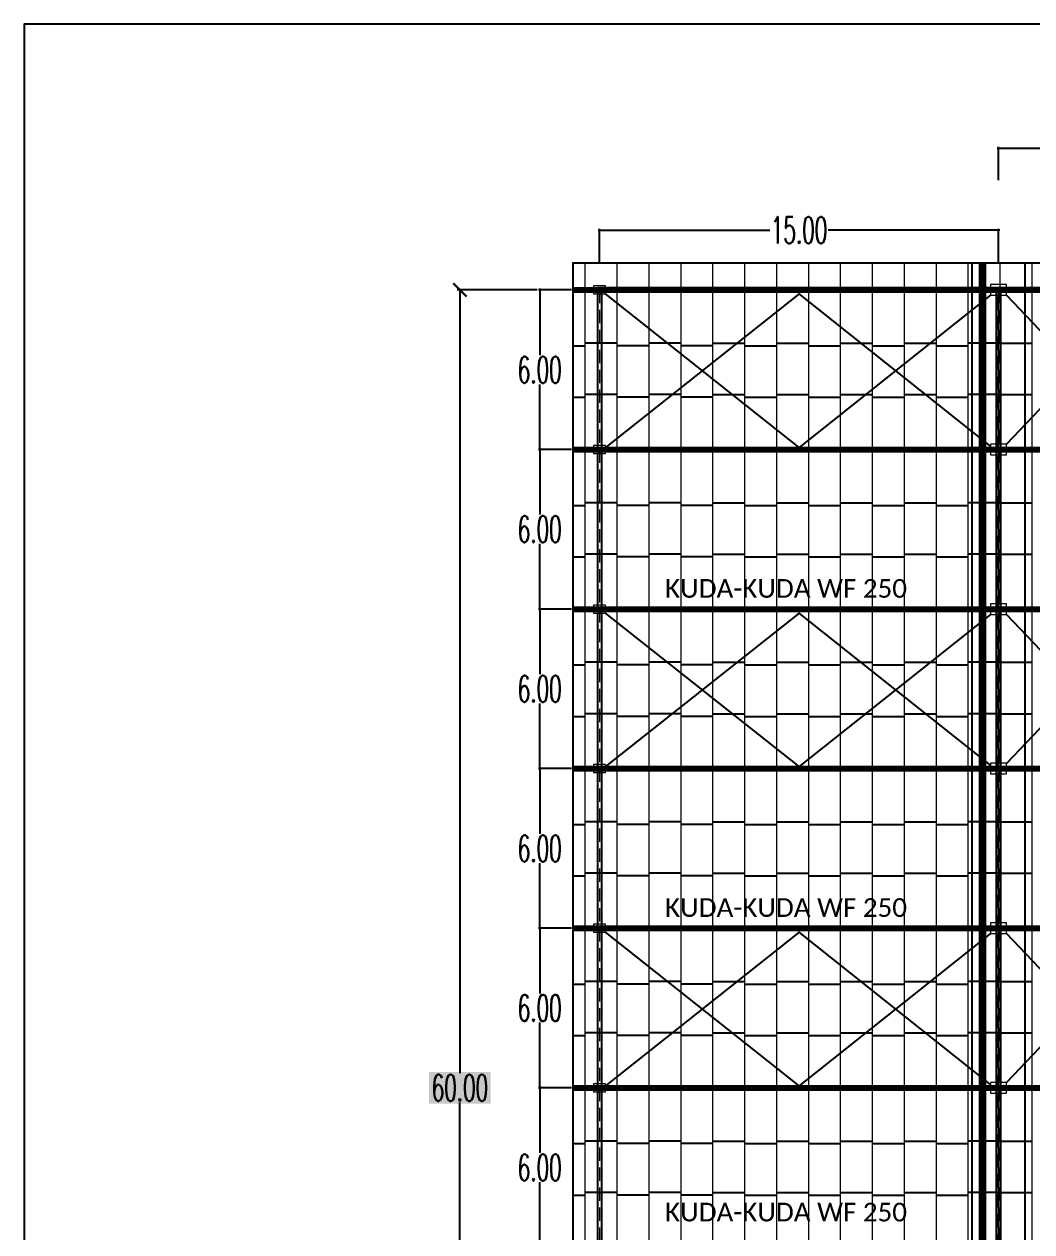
# Model space of a CAD drawing. Header units: millimetres. Extents: x 2491 to 3310, y 1470 to 1581.
# Drawn here: x 3083.57 to 3121.45, y 1535.32 to 1580.73 of the extents above; entities that cross this region are included whole.
import ezdxf

# ---------------------------------------------------------------- set-up
doc = ezdxf.new("R2010")
doc.units = ezdxf.units.MM
doc.linetypes.add('HIDDEN', pattern=[0.375, 0.25, -0.125])
for name, color, linetype in [('Atap', 3, 'Continuous'), ('GR', 7, 'Continuous'), ('KOP TEKS', 1, 'Continuous')]:
    doc.layers.add(name, color=color, linetype=linetype)
for name, color, linetype, lineweight in [('GRS-TIPIS', 253, 'Continuous', 9), ('HAT', 8, 'Continuous', 9), ('Pondasi', 6, 'Continuous', 9)]:
    doc.layers.add(name, color=color, linetype=linetype, lineweight=lineweight)
doc.styles.add('-DIM2', font='simplex.shx', dxfattribs={"width": 0.55})
doc.styles.get("Standard").update_dxf_attribs({"font": 'arial.ttf'})
doc.dimstyles.new('DENAH KANTOR', dxfattribs={"dimtxt": 1, "dimasz": 0.05, "dimexe": 0.05, "dimexo": 0.05, "dimgap": 0.05, "dimtad": 0, "dimtih": 1, "dimtoh": 1, "dimzin": 0, "dimdsep": 46, "dimtxsty": '-DIM2', "dimblk": 'ARCHTICK', "dimcen": 0.3, "dimdle": 0.05, "dimclrd": 1, "dimclre": 1, "dimclrt": 7, "dimadec": 0, "dimazin": 0, "dimtfac": 1, "dimtix": 1, "dimtofl": 0, "dimtmove": 0, "dimatfit": 3, "dimldrblk": 'ARCHTICK', "dimfxl": 1, "dimtolj": 1, "dimtzin": 0, "dimarcsym": 0})
doc.dimstyles.new('DIMENSI WARNA 2.1', dxfattribs={"dimtxt": 1, "dimasz": 0.5, "dimexe": 0.1, "dimexo": 0.1, "dimgap": 0.05, "dimtad": 0, "dimtih": 1, "dimtoh": 1, "dimrnd": 0.0025, "dimzin": 0, "dimdsep": 46, "dimtxsty": '-DIM2', "dimblk": 'ARCHTICK', "dimcen": 0.1, "dimclrd": 1, "dimclre": 1, "dimclrt": 256, "dimadec": 0, "dimazin": 0, "dimtfac": 1, "dimtofl": 0, "dimtmove": 0, "dimatfit": 3, "dimldrblk": 'ARCHTICK', "dimfxl": 0.18, "dimtfill": 2, "dimtfillclr": 256, "dimtolj": 1, "dimtzin": 0, "dimarcsym": 0})

# ---------------------------------------------------------------- blocks, each defined once
blk = doc.blocks.new('_ArchTick')
at = {"color": 0, "linetype": 'ByBlock', "const_width": 0.15}
blk.add_lwpolyline([(-0.5, -0.5), (0.5, 0.5)], dxfattribs=at)
blk = doc.blocks.new('*D211')
at = {"layer": 'Defpoints', "color": 0, "transparency": 16777216}
for p in [(3099.952, 1570.733), (3102.952, 1570.733), (3102.952, 1510.733)]:
    blk.add_point(p, dxfattribs=at)
at = {"layer": 'GR', "color": 1, "lineweight": -2, "transparency": 16777216}
for p, q in [((3102.852, 1570.733), (3099.852, 1570.733)), ((3099.952, 1570.733), (3099.952, 1541.283)), ((3099.952, 1510.733), (3099.952, 1540.183)), ((3102.852, 1510.733), (3099.852, 1510.733))]:
    blk.add_line(p, q, dxfattribs=at)
at = {"layer": 'GR', "color": 1, "lineweight": -2, "transparency": 16777216, "xscale": 0.5, "yscale": 0.5, "zscale": 0.5}
for p, rotation in [((3099.952, 1570.733), 90), ((3099.952, 1510.733), 270)]:
    blk.add_blockref('_ArchTick', p, dxfattribs=dict(at, rotation=rotation))
at = {"layer": 'GR', "color": 240, "transparency": 16777216, "insert": (3099.952, 1540.733), "char_height": 1, "attachment_point": 5, "style": '-DIM2', "bg_fill": 1, "box_fill_scale": 1.1, "bg_fill_color": 256, "bg_fill_true_color": 16180224, "bg_fill_transparency": 0}
blk.add_mtext('\\A1;60.00', dxfattribs=at)
blk = doc.blocks.new('WF300')
at = {"layer": 'Pondasi'}
for p, q in [((4219.408, -132.102), (4219.418, -132.102)), ((4219.418, -131.977), (4219.418, -132.102)), ((4219.418, -132.034), (4219.698, -132.034)), ((4219.418, -132.044), (4219.698, -132.044)), ((4219.558, -132.044), (4219.558, -132.034)), ((4219.698, -132.102), (4219.698, -131.977)), ((4219.698, -132.102), (4219.708, -132.102))]:
    blk.add_line(p, q, dxfattribs=at)
blk.add_lwpolyline([(4219.783, -132.189), (4219.783, -131.889), (4219.333, -131.889), (4219.333, -132.189)], close=True, dxfattribs=at)
for points in [[(4219.418, -131.977), (4219.408, -131.977), (4219.408, -132.102)], [(4219.708, -132.102), (4219.708, -131.977), (4219.698, -131.977)]]:
    blk.add_lwpolyline(points, dxfattribs=at)
blk = doc.blocks.new('*D212')
at = {"layer": 'Defpoints', "color": 0, "linetype": 'Continuous', "transparency": 16777216}
for p in [(3104.202, 1570.733), (3102.952, 1564.733), (3104.202, 1564.733)]:
    blk.add_point(p, dxfattribs=at)
at = {"layer": 'GR', "color": 1, "linetype": 'Continuous', "lineweight": -2, "transparency": 16777216}
for p, q in [((3104.152, 1570.733), (3102.902, 1570.733)), ((3102.952, 1570.783), (3102.952, 1568.283)), ((3102.952, 1564.683), (3102.952, 1567.183)), ((3104.152, 1564.733), (3102.902, 1564.733))]:
    blk.add_line(p, q, dxfattribs=at)
at = {"layer": 'GR', "color": 1, "linetype": 'Continuous', "lineweight": -2, "transparency": 16777216, "xscale": 0.05, "yscale": 0.05, "zscale": 0.05}
for p, rotation in [((3102.952, 1570.733), 90), ((3102.952, 1564.733), 270)]:
    blk.add_blockref('_ArchTick', p, dxfattribs=dict(at, rotation=rotation))
at = {"layer": 'GR', "color": 7, "linetype": 'Continuous', "transparency": 16777216, "insert": (3102.952, 1567.733), "char_height": 1, "attachment_point": 5, "style": '-DIM2'}
blk.add_mtext('\\A1;6.00', dxfattribs=at)
blk = doc.blocks.new('*D213')
at = {"layer": 'Defpoints', "color": 0, "linetype": 'Continuous', "transparency": 16777216}
for p in [(3104.202, 1564.733), (3102.952, 1558.733), (3104.202, 1558.733)]:
    blk.add_point(p, dxfattribs=at)
at = {"layer": 'GR', "color": 1, "linetype": 'Continuous', "lineweight": -2, "transparency": 16777216}
for p, q in [((3102.952, 1564.783), (3102.952, 1562.283)), ((3104.152, 1564.733), (3102.902, 1564.733)), ((3102.952, 1558.683), (3102.952, 1561.183)), ((3104.152, 1558.733), (3102.902, 1558.733))]:
    blk.add_line(p, q, dxfattribs=at)
at = {"layer": 'GR', "color": 1, "linetype": 'Continuous', "lineweight": -2, "transparency": 16777216, "xscale": 0.05, "yscale": 0.05, "zscale": 0.05}
for p, rotation in [((3102.952, 1564.733), 90), ((3102.952, 1558.733), 270)]:
    blk.add_blockref('_ArchTick', p, dxfattribs=dict(at, rotation=rotation))
at = {"layer": 'GR', "color": 7, "linetype": 'Continuous', "transparency": 16777216, "insert": (3102.952, 1561.733), "char_height": 1, "attachment_point": 5, "style": '-DIM2'}
blk.add_mtext('\\A1;6.00', dxfattribs=at)
blk = doc.blocks.new('*D214')
at = {"layer": 'Defpoints', "color": 0, "linetype": 'Continuous', "transparency": 16777216}
for p in [(3102.952, 1552.733), (3104.202, 1552.733), (3104.202, 1546.733)]:
    blk.add_point(p, dxfattribs=at)
at = {"layer": 'GR', "color": 1, "linetype": 'Continuous', "lineweight": -2, "transparency": 16777216}
for p, q in [((3104.152, 1552.733), (3102.902, 1552.733)), ((3102.952, 1552.783), (3102.952, 1550.283)), ((3102.952, 1546.683), (3102.952, 1549.183)), ((3104.152, 1546.733), (3102.902, 1546.733))]:
    blk.add_line(p, q, dxfattribs=at)
at = {"layer": 'GR', "color": 1, "linetype": 'Continuous', "lineweight": -2, "transparency": 16777216, "xscale": 0.05, "yscale": 0.05, "zscale": 0.05}
for p, rotation in [((3102.952, 1552.733), 90), ((3102.952, 1546.733), 270)]:
    blk.add_blockref('_ArchTick', p, dxfattribs=dict(at, rotation=rotation))
at = {"layer": 'GR', "color": 7, "linetype": 'Continuous', "transparency": 16777216, "insert": (3102.952, 1549.733), "char_height": 1, "attachment_point": 5, "style": '-DIM2'}
blk.add_mtext('\\A1;6.00', dxfattribs=at)
blk = doc.blocks.new('*D215')
at = {"layer": 'Defpoints', "color": 0, "linetype": 'Continuous', "transparency": 16777216}
for p in [(3102.952, 1558.733), (3104.202, 1558.733), (3104.202, 1552.733)]:
    blk.add_point(p, dxfattribs=at)
at = {"layer": 'GR', "color": 1, "linetype": 'Continuous', "lineweight": -2, "transparency": 16777216}
for p, q in [((3104.152, 1558.733), (3102.902, 1558.733)), ((3102.952, 1558.783), (3102.952, 1556.283)), ((3102.952, 1552.683), (3102.952, 1555.183)), ((3104.152, 1552.733), (3102.902, 1552.733))]:
    blk.add_line(p, q, dxfattribs=at)
at = {"layer": 'GR', "color": 1, "linetype": 'Continuous', "lineweight": -2, "transparency": 16777216, "xscale": 0.05, "yscale": 0.05, "zscale": 0.05}
for p, rotation in [((3102.952, 1558.733), 90), ((3102.952, 1552.733), 270)]:
    blk.add_blockref('_ArchTick', p, dxfattribs=dict(at, rotation=rotation))
at = {"layer": 'GR', "color": 7, "linetype": 'Continuous', "transparency": 16777216, "insert": (3102.952, 1555.733), "char_height": 1, "attachment_point": 5, "style": '-DIM2'}
blk.add_mtext('\\A1;6.00', dxfattribs=at)
blk = doc.blocks.new('*D218')
at = {"layer": 'Defpoints', "color": 0, "linetype": 'Continuous', "transparency": 16777216}
for p in [(3104.202, 1546.733), (3102.952, 1540.733), (3104.202, 1540.733)]:
    blk.add_point(p, dxfattribs=at)
at = {"layer": 'GR', "color": 1, "linetype": 'Continuous', "lineweight": -2, "transparency": 16777216}
for p, q in [((3104.152, 1546.733), (3102.902, 1546.733)), ((3102.952, 1546.783), (3102.952, 1544.283)), ((3102.952, 1540.683), (3102.952, 1543.183)), ((3104.152, 1540.733), (3102.902, 1540.733))]:
    blk.add_line(p, q, dxfattribs=at)
at = {"layer": 'GR', "color": 1, "linetype": 'Continuous', "lineweight": -2, "transparency": 16777216, "xscale": 0.05, "yscale": 0.05, "zscale": 0.05}
for p, rotation in [((3102.952, 1546.733), 90), ((3102.952, 1540.733), 270)]:
    blk.add_blockref('_ArchTick', p, dxfattribs=dict(at, rotation=rotation))
at = {"layer": 'GR', "color": 7, "linetype": 'Continuous', "transparency": 16777216, "insert": (3102.952, 1543.733), "char_height": 1, "attachment_point": 5, "style": '-DIM2'}
blk.add_mtext('\\A1;6.00', dxfattribs=at)
blk = doc.blocks.new('*D219')
at = {"layer": 'Defpoints', "color": 0, "linetype": 'Continuous', "transparency": 16777216}
for p in [(3104.202, 1540.733), (3102.952, 1534.733), (3104.202, 1534.733)]:
    blk.add_point(p, dxfattribs=at)
at = {"layer": 'GR', "color": 1, "linetype": 'Continuous', "lineweight": -2, "transparency": 16777216}
for p, q in [((3104.152, 1540.733), (3102.902, 1540.733)), ((3102.952, 1540.783), (3102.952, 1538.283)), ((3102.952, 1534.683), (3102.952, 1537.183)), ((3104.152, 1534.733), (3102.902, 1534.733))]:
    blk.add_line(p, q, dxfattribs=at)
at = {"layer": 'GR', "color": 1, "linetype": 'Continuous', "lineweight": -2, "transparency": 16777216, "xscale": 0.05, "yscale": 0.05, "zscale": 0.05}
for p, rotation in [((3102.952, 1540.733), 90), ((3102.952, 1534.733), 270)]:
    blk.add_blockref('_ArchTick', p, dxfattribs=dict(at, rotation=rotation))
at = {"layer": 'GR', "color": 7, "linetype": 'Continuous', "transparency": 16777216, "insert": (3102.952, 1537.733), "char_height": 1, "attachment_point": 5, "style": '-DIM2'}
blk.add_mtext('\\A1;6.00', dxfattribs=at)
blk = doc.blocks.new('*D238')
at = {"layer": 'Defpoints', "color": 0, "linetype": 'Continuous', "transparency": 16777216}
for p in [(3120.202, 1572.983), (3105.202, 1571.733), (3120.202, 1571.733)]:
    blk.add_point(p, dxfattribs=at)
at = {"layer": 'GR', "color": 1, "linetype": 'Continuous', "lineweight": -2, "transparency": 16777216}
for p, q in [((3105.152, 1572.983), (3111.605, 1572.983)), ((3105.202, 1571.783), (3105.202, 1573.033)), ((3120.252, 1572.983), (3113.8, 1572.983)), ((3120.202, 1571.783), (3120.202, 1573.033))]:
    blk.add_line(p, q, dxfattribs=at)
at = {"layer": 'GR', "color": 1, "linetype": 'Continuous', "lineweight": -2, "transparency": 16777216, "xscale": 0.05, "yscale": 0.05, "zscale": 0.05, "rotation": 180}
blk.add_blockref('_ArchTick', (3105.202, 1572.983), dxfattribs=at)
at = {"layer": 'GR', "color": 1, "linetype": 'Continuous', "lineweight": -2, "transparency": 16777216, "xscale": 0.05, "yscale": 0.05, "zscale": 0.05}
blk.add_blockref('_ArchTick', (3120.202, 1572.983), dxfattribs=at)
at = {"layer": 'GR', "color": 7, "linetype": 'Continuous', "transparency": 16777216, "insert": (3112.702, 1572.983), "char_height": 1, "attachment_point": 5, "style": '-DIM2'}
blk.add_mtext('\\A1;15.00', dxfattribs=at)
blk = doc.blocks.new('*D239')
at = {"layer": 'Defpoints', "color": 0, "linetype": 'Continuous', "transparency": 16777216}
for p in [(3143.202, 1576.058), (3120.202, 1574.808), (3143.202, 1574.808)]:
    blk.add_point(p, dxfattribs=at)
at = {"layer": 'GR', "color": 1, "linetype": 'Continuous', "lineweight": -2, "transparency": 16777216}
for p, q in [((3120.152, 1576.058), (3130.552, 1576.058)), ((3120.202, 1574.858), (3120.202, 1576.108)), ((3143.252, 1576.058), (3132.852, 1576.058)), ((3143.202, 1574.858), (3143.202, 1576.108))]:
    blk.add_line(p, q, dxfattribs=at)
at = {"layer": 'GR', "color": 1, "linetype": 'Continuous', "lineweight": -2, "transparency": 16777216, "xscale": 0.05, "yscale": 0.05, "zscale": 0.05, "rotation": 180}
blk.add_blockref('_ArchTick', (3120.202, 1576.058), dxfattribs=at)
at = {"layer": 'GR', "color": 1, "linetype": 'Continuous', "lineweight": -2, "transparency": 16777216, "xscale": 0.05, "yscale": 0.05, "zscale": 0.05}
blk.add_blockref('_ArchTick', (3143.202, 1576.058), dxfattribs=at)
at = {"layer": 'GR', "color": 7, "linetype": 'Continuous', "transparency": 16777216, "insert": (3131.702, 1576.058), "char_height": 1, "attachment_point": 5, "style": '-DIM2'}
blk.add_mtext('\\A1;23.00', dxfattribs=at)

msp = doc.modelspace()

# ---------------------------------------------------------------- linework, layer by layer
at = {"color": 1}
for p, q in [((3119.602, 1571.733), (3119.602, 1509.733)), ((3104.202, 1570.733), (3190.202, 1570.733)), ((3104.202, 1568.633), (3104.652, 1568.633)), ((3105.852, 1568.733), (3104.652, 1568.733)), ((3107.052, 1568.633), (3105.852, 1568.633)), ((3108.252, 1568.733), (3107.052, 1568.733)), ((3109.452, 1568.633), (3108.252, 1568.633)), ((3109.452, 1568.733), (3110.652, 1568.733)), ((3110.652, 1568.633), (3111.852, 1568.633)), ((3111.852, 1568.733), (3113.052, 1568.733)), ((3113.052, 1568.633), (3114.252, 1568.633)), ((3114.252, 1568.733), (3115.452, 1568.733)), ((3115.452, 1568.633), (3116.652, 1568.633)), ((3116.652, 1568.733), (3117.852, 1568.733)), ((3117.852, 1568.633), (3119.052, 1568.633)), ((3120.302, 1568.733), (3119.052, 1568.733)), ((3120.202, 1568.733), (3121.452, 1568.733)), ((3104.202, 1566.7), (3104.652, 1566.7)), ((3105.852, 1566.8), (3104.652, 1566.8)), ((3107.052, 1566.7), (3105.852, 1566.7)), ((3108.252, 1566.8), (3107.052, 1566.8)), ((3109.452, 1566.7), (3108.252, 1566.7)), ((3109.452, 1566.8), (3110.652, 1566.8)), ((3110.652, 1566.7), (3111.852, 1566.7)), ((3111.852, 1566.8), (3113.052, 1566.8)), ((3113.052, 1566.7), (3114.252, 1566.7)), ((3114.252, 1566.8), (3115.452, 1566.8)), ((3115.452, 1566.7), (3116.652, 1566.7)), ((3116.652, 1566.8), (3117.852, 1566.8)), ((3117.852, 1566.7), (3119.052, 1566.7)), ((3120.302, 1566.8), (3119.052, 1566.8)), ((3120.202, 1566.8), (3121.452, 1566.8)), ((3104.202, 1564.733), (3190.202, 1564.733)), ((3104.202, 1562.633), (3104.652, 1562.633)), ((3105.852, 1562.733), (3104.652, 1562.733)), ((3107.052, 1562.633), (3105.852, 1562.633)), ((3108.252, 1562.733), (3107.052, 1562.733)), ((3109.452, 1562.633), (3108.252, 1562.633)), ((3109.452, 1562.733), (3110.652, 1562.733)), ((3110.652, 1562.633), (3111.852, 1562.633)), ((3111.852, 1562.733), (3113.052, 1562.733)), ((3113.052, 1562.633), (3114.252, 1562.633)), ((3114.252, 1562.733), (3115.452, 1562.733)), ((3115.452, 1562.633), (3116.652, 1562.633)), ((3116.652, 1562.733), (3117.852, 1562.733)), ((3117.852, 1562.633), (3119.052, 1562.633)), ((3120.302, 1562.733), (3119.052, 1562.733)), ((3120.202, 1562.733), (3121.452, 1562.733)), ((3104.202, 1560.7), (3104.652, 1560.7)), ((3105.852, 1560.8), (3104.652, 1560.8)), ((3107.052, 1560.7), (3105.852, 1560.7)), ((3108.252, 1560.8), (3107.052, 1560.8)), ((3109.452, 1560.7), (3108.252, 1560.7)), ((3109.452, 1560.8), (3110.652, 1560.8)), ((3110.652, 1560.7), (3111.852, 1560.7)), ((3111.852, 1560.8), (3113.052, 1560.8)), ((3113.052, 1560.7), (3114.252, 1560.7)), ((3114.252, 1560.8), (3115.452, 1560.8)), ((3115.452, 1560.7), (3116.652, 1560.7)), ((3116.652, 1560.8), (3117.852, 1560.8)), ((3117.852, 1560.7), (3119.052, 1560.7)), ((3120.302, 1560.8), (3119.052, 1560.8)), ((3120.202, 1560.8), (3121.452, 1560.8)), ((3104.202, 1558.733), (3190.202, 1558.733)), ((3104.202, 1556.633), (3104.652, 1556.633)), ((3105.852, 1556.733), (3104.652, 1556.733)), ((3107.052, 1556.633), (3105.852, 1556.633)), ((3108.252, 1556.733), (3107.052, 1556.733)), ((3109.452, 1556.633), (3108.252, 1556.633)), ((3109.452, 1556.733), (3110.652, 1556.733)), ((3110.652, 1556.633), (3111.852, 1556.633)), ((3111.852, 1556.733), (3113.052, 1556.733)), ((3113.052, 1556.633), (3114.252, 1556.633)), ((3114.252, 1556.733), (3115.452, 1556.733)), ((3115.452, 1556.633), (3116.652, 1556.633)), ((3116.652, 1556.733), (3117.852, 1556.733)), ((3117.852, 1556.633), (3119.052, 1556.633)), ((3120.302, 1556.733), (3119.052, 1556.733)), ((3120.202, 1556.733), (3121.452, 1556.733)), ((3105.852, 1554.8), (3104.652, 1554.8)), ((3108.252, 1554.8), (3107.052, 1554.8)), ((3109.452, 1554.8), (3110.652, 1554.8)), ((3111.852, 1554.8), (3113.052, 1554.8)), ((3114.252, 1554.8), (3115.452, 1554.8)), ((3116.652, 1554.8), (3117.852, 1554.8)), ((3120.302, 1554.8), (3119.052, 1554.8)), ((3120.202, 1554.8), (3121.452, 1554.8)), ((3104.202, 1554.7), (3104.652, 1554.7)), ((3107.052, 1554.7), (3105.852, 1554.7)), ((3109.452, 1554.7), (3108.252, 1554.7)), ((3110.652, 1554.7), (3111.852, 1554.7)), ((3113.052, 1554.7), (3114.252, 1554.7)), ((3115.452, 1554.7), (3116.652, 1554.7)), ((3117.852, 1554.7), (3119.052, 1554.7)), ((3104.202, 1552.733), (3190.202, 1552.733)), ((3105.852, 1550.733), (3104.652, 1550.733)), ((3108.252, 1550.733), (3107.052, 1550.733)), ((3109.452, 1550.733), (3110.652, 1550.733)), ((3111.852, 1550.733), (3113.052, 1550.733)), ((3114.252, 1550.733), (3115.452, 1550.733)), ((3116.652, 1550.733), (3117.852, 1550.733)), ((3120.302, 1550.733), (3119.052, 1550.733)), ((3120.202, 1550.733), (3121.452, 1550.733)), ((3104.202, 1550.633), (3104.652, 1550.633)), ((3107.052, 1550.633), (3105.852, 1550.633)), ((3109.452, 1550.633), (3108.252, 1550.633)), ((3110.652, 1550.633), (3111.852, 1550.633)), ((3113.052, 1550.633), (3114.252, 1550.633)), ((3115.452, 1550.633), (3116.652, 1550.633)), ((3117.852, 1550.633), (3119.052, 1550.633)), ((3104.202, 1548.7), (3104.652, 1548.7)), ((3105.852, 1548.8), (3104.652, 1548.8)), ((3107.052, 1548.7), (3105.852, 1548.7)), ((3108.252, 1548.8), (3107.052, 1548.8)), ((3109.452, 1548.7), (3108.252, 1548.7)), ((3109.452, 1548.8), (3110.652, 1548.8)), ((3110.652, 1548.7), (3111.852, 1548.7)), ((3111.852, 1548.8), (3113.052, 1548.8)), ((3113.052, 1548.7), (3114.252, 1548.7)), ((3114.252, 1548.8), (3115.452, 1548.8)), ((3115.452, 1548.7), (3116.652, 1548.7)), ((3116.652, 1548.8), (3117.852, 1548.8)), ((3117.852, 1548.7), (3119.052, 1548.7)), ((3120.302, 1548.8), (3119.052, 1548.8)), ((3120.202, 1548.8), (3121.452, 1548.8)), ((3104.202, 1546.733), (3190.202, 1546.733)), ((3104.202, 1544.633), (3104.652, 1544.633)), ((3105.852, 1544.733), (3104.652, 1544.733)), ((3107.052, 1544.633), (3105.852, 1544.633)), ((3108.252, 1544.733), (3107.052, 1544.733)), ((3109.452, 1544.633), (3108.252, 1544.633)), ((3109.452, 1544.733), (3110.652, 1544.733)), ((3110.652, 1544.633), (3111.852, 1544.633)), ((3111.852, 1544.733), (3113.052, 1544.733)), ((3113.052, 1544.633), (3114.252, 1544.633)), ((3114.252, 1544.733), (3115.452, 1544.733)), ((3115.452, 1544.633), (3116.652, 1544.633)), ((3116.652, 1544.733), (3117.852, 1544.733)), ((3117.852, 1544.633), (3119.052, 1544.633)), ((3120.302, 1544.733), (3119.052, 1544.733)), ((3120.202, 1544.733), (3121.452, 1544.733)), ((3104.202, 1542.7), (3104.652, 1542.7)), ((3105.852, 1542.8), (3104.652, 1542.8)), ((3107.052, 1542.7), (3105.852, 1542.7)), ((3108.252, 1542.8), (3107.052, 1542.8)), ((3109.452, 1542.7), (3108.252, 1542.7)), ((3109.452, 1542.8), (3110.652, 1542.8)), ((3110.652, 1542.7), (3111.852, 1542.7)), ((3111.852, 1542.8), (3113.052, 1542.8)), ((3113.052, 1542.7), (3114.252, 1542.7)), ((3114.252, 1542.8), (3115.452, 1542.8)), ((3115.452, 1542.7), (3116.652, 1542.7)), ((3116.652, 1542.8), (3117.852, 1542.8)), ((3117.852, 1542.7), (3119.052, 1542.7)), ((3120.302, 1542.8), (3119.052, 1542.8)), ((3120.202, 1542.8), (3121.452, 1542.8)), ((3104.202, 1540.733), (3190.202, 1540.733)), ((3104.202, 1538.633), (3104.652, 1538.633)), ((3105.852, 1538.733), (3104.652, 1538.733)), ((3107.052, 1538.633), (3105.852, 1538.633)), ((3108.252, 1538.733), (3107.052, 1538.733)), ((3109.452, 1538.633), (3108.252, 1538.633)), ((3109.452, 1538.733), (3110.652, 1538.733)), ((3110.652, 1538.633), (3111.852, 1538.633)), ((3111.852, 1538.733), (3113.052, 1538.733)), ((3113.052, 1538.633), (3114.252, 1538.633)), ((3114.252, 1538.733), (3115.452, 1538.733)), ((3115.452, 1538.633), (3116.652, 1538.633)), ((3116.652, 1538.733), (3117.852, 1538.733)), ((3117.852, 1538.633), (3119.052, 1538.633)), ((3120.302, 1538.733), (3119.052, 1538.733)), ((3120.202, 1538.733), (3121.452, 1538.733)), ((3104.202, 1536.7), (3104.652, 1536.7)), ((3105.852, 1536.8), (3104.652, 1536.8)), ((3107.052, 1536.7), (3105.852, 1536.7)), ((3108.252, 1536.8), (3107.052, 1536.8)), ((3109.452, 1536.7), (3108.252, 1536.7)), ((3109.452, 1536.8), (3110.652, 1536.8)), ((3110.652, 1536.7), (3111.852, 1536.7)), ((3111.852, 1536.8), (3113.052, 1536.8)), ((3113.052, 1536.7), (3114.252, 1536.7)), ((3114.252, 1536.8), (3115.452, 1536.8)), ((3115.452, 1536.7), (3116.652, 1536.7)), ((3116.652, 1536.8), (3117.852, 1536.8)), ((3117.852, 1536.7), (3119.052, 1536.7)), ((3120.302, 1536.8), (3119.052, 1536.8)), ((3120.202, 1536.8), (3121.452, 1536.8))]:
    msp.add_line(p, q, dxfattribs=at)
for p, q in [((3104.202, 1570.808), (3190.202, 1570.808)), ((3104.202, 1570.658), (3190.202, 1570.658)), ((3104.202, 1564.808), (3190.202, 1564.808)), ((3104.202, 1564.658), (3190.202, 1564.658)), ((3104.202, 1558.808), (3190.202, 1558.808)), ((3104.202, 1558.658), (3190.202, 1558.658)), ((3104.202, 1552.808), (3190.202, 1552.808)), ((3104.202, 1552.658), (3190.202, 1552.658)), ((3104.202, 1546.808), (3190.202, 1546.808)), ((3104.202, 1546.658), (3190.202, 1546.658)), ((3104.202, 1540.808), (3190.202, 1540.808)), ((3104.202, 1540.658), (3190.202, 1540.658))]:
    msp.add_line(p, q)
at = {"layer": 'Atap'}
for points in [[(3104.202, 1509.733), (3121.202, 1509.733), (3121.202, 1571.733), (3104.202, 1571.733)], [(3119.202, 1509.733), (3144.202, 1509.733), (3144.202, 1571.733), (3119.202, 1571.733)]]:
    msp.add_lwpolyline(points, close=True, dxfattribs=at)
for points in [[(3119.902, 1570.533), (3112.702, 1564.808), (3105.427, 1570.583)], [(3119.902, 1564.858), (3112.702, 1570.583), (3105.427, 1564.808)], [(3142.94, 1570.558), (3137.452, 1564.808), (3131.777, 1570.658), (3131.627, 1570.658), (3125.952, 1564.808), (3120.502, 1570.533)], [(3142.94, 1564.908), (3137.452, 1570.658), (3131.777, 1564.808), (3131.627, 1564.808), (3125.952, 1570.658), (3120.502, 1564.933)], [(3119.902, 1558.533), (3112.702, 1552.808), (3105.427, 1558.583)], [(3119.902, 1552.858), (3112.702, 1558.583), (3105.427, 1552.808)], [(3142.94, 1558.558), (3137.452, 1552.808), (3131.777, 1558.658), (3131.627, 1558.658), (3125.952, 1552.808), (3120.502, 1558.533)], [(3142.94, 1552.908), (3137.452, 1558.658), (3131.777, 1552.808), (3131.627, 1552.808), (3125.952, 1558.658), (3120.502, 1552.933)], [(3142.94, 1546.558), (3137.452, 1540.808), (3131.777, 1546.658), (3131.627, 1546.658), (3125.952, 1540.808), (3120.502, 1546.533)], [(3142.94, 1540.908), (3137.452, 1546.658), (3131.777, 1540.808), (3131.627, 1540.808), (3125.952, 1546.658), (3120.502, 1540.933)], [(3119.902, 1546.533), (3112.702, 1540.808), (3105.427, 1546.583)], [(3119.902, 1540.858), (3112.702, 1546.583), (3105.427, 1540.808)]]:
    msp.add_lwpolyline(points, dxfattribs=at)
at = {"layer": 'GR', "lineweight": 50}
for p, q in [((3119.527, 1571.733), (3119.527, 1509.733)), ((3119.677, 1571.733), (3119.677, 1509.733))]:
    msp.add_line(p, q, dxfattribs=at)
at = {"layer": 'GR', "color": 144, "true_color": 0x00629d}
for points in [[(3105.127, 1510.658), (3120.277, 1510.658), (3120.277, 1570.808), (3105.127, 1570.808)], [(3120.127, 1510.658), (3143.277, 1510.658), (3143.277, 1570.808), (3120.127, 1570.808)], [(3105.277, 1510.808), (3120.127, 1510.808), (3120.127, 1570.658), (3105.277, 1570.658)], [(3120.277, 1510.808), (3143.127, 1510.808), (3143.127, 1570.658), (3120.277, 1570.658)]]:
    msp.add_lwpolyline(points, close=True, dxfattribs=at)
at = {"layer": 'GRS-TIPIS', "linetype": 'HIDDEN', "ltscale": 2}
for points in [[(3105.202, 1510.733), (3120.202, 1510.733), (3120.202, 1570.733), (3105.202, 1570.733)], [(3120.202, 1510.733), (3143.202, 1510.733), (3143.202, 1570.733), (3120.202, 1570.733)]]:
    msp.add_lwpolyline(points, close=True, dxfattribs=at)
at = {"layer": 'HAT'}
for p, q in [((3104.652, 1571.733), (3104.652, 1509.733)), ((3105.852, 1571.733), (3105.852, 1509.733)), ((3107.052, 1571.733), (3107.052, 1509.733)), ((3108.252, 1571.733), (3108.252, 1509.733)), ((3109.452, 1571.733), (3109.452, 1509.733)), ((3110.652, 1571.733), (3110.652, 1509.733)), ((3111.852, 1571.733), (3111.852, 1509.733)), ((3113.052, 1571.733), (3113.052, 1509.733)), ((3114.252, 1571.733), (3114.252, 1509.733)), ((3115.452, 1571.733), (3115.452, 1509.733)), ((3116.652, 1571.733), (3116.652, 1509.733)), ((3117.852, 1571.733), (3117.852, 1509.733)), ((3119.052, 1571.733), (3119.052, 1509.733)), ((3120.252, 1571.733), (3120.252, 1509.733)), ((3121.452, 1571.733), (3121.452, 1509.733))]:
    msp.add_line(p, q, dxfattribs=at)
at = {"layer": 'KOP TEKS', "color": 2}
msp.add_lwpolyline([(3210.834, 1490.741), (3210.834, 1580.726), (3083.571, 1580.726), (3083.571, 1490.741)], close=True, dxfattribs=at)

# ---------------------------------------------------------------- block references
at = {"layer": 'HAT', "rotation": 359.9999999260696}
for p in [(-1114.356, 1702.773), (-1114.356, 1696.773), (-1114.356, 1690.773), (-1114.356, 1684.773), (-1114.356, 1678.773), (-1114.356, 1672.773)]:
    msp.add_blockref('WF300', p, dxfattribs=at)
at = {"layer": 'HAT', "xscale": 1.333333333319186, "yscale": 1.333333333319186, "zscale": 1.333333333319186, "rotation": 359.9999999260696}
for p in [(-2505.875, 1746.786), (-2505.875, 1740.786), (-2505.875, 1734.786), (-2505.875, 1728.786), (-2505.875, 1722.786), (-2505.875, 1716.786)]:
    msp.add_blockref('WF300', p, dxfattribs=at)

# ---------------------------------------------------------------- texts
at = {"char_height": 0.7, "attachment_point": 1}
for insert in [(3107.052, 1559.86), (3107.052, 1547.86), (3107.052, 1536.41)]:
    msp.add_mtext_dynamic_manual_height_columns('\\pxqc;{\\fCalibri Light|b0|i0|c0|p34;\\C0;KUDA-KUDA WF 250}', width=10.31588, gutter_width=1, heights=[0], dxfattribs=dict(at, insert=insert))

# ---------------------------------------------------------------- dimensions: what is measured, and where the dimension line sits
at = {"layer": 'GR', "linetype": 'Continuous'}
for base, p1, p2, picture, middle in [((3143.202, 1576.058), (3120.202, 1574.808), (3143.202, 1574.808), '*D239', (3131.702, 1576.058)), ((3120.202, 1572.983), (3105.202, 1571.733), (3120.202, 1571.733), '*D238', (3112.702, 1572.983))]:
    dim = msp.add_linear_dim(base=base, p1=p1, p2=p2, dimstyle='DENAH KANTOR', dxfattribs=at)
    dim.commit()
    dim.dimension.update_dxf_attribs({"geometry": picture, "text_midpoint": middle})
at = {"layer": 'GR'}
dim = msp.add_linear_dim(base=(3099.952, 1570.733), p1=(3102.952, 1510.733), p2=(3102.952, 1570.733), angle=90, dimstyle='DIMENSI WARNA 2.1', dxfattribs=at)
dim.commit()
dim.dimension.update_dxf_attribs({"geometry": '*D211', "text_midpoint": (3099.952, 1540.733)})
at = {"layer": 'GR', "linetype": 'Continuous'}
for base, p1, p2, angle, picture, middle in [((3102.952, 1564.733), (3104.202, 1570.733), (3104.202, 1564.733), 90, '*D212', (3102.952, 1567.733)), ((3102.952, 1558.733), (3104.202, 1564.733), (3104.202, 1558.733), 90, '*D213', (3102.952, 1561.733)), ((3102.952, 1558.733), (3104.202, 1552.733), (3104.202, 1558.733), 270, '*D215', (3102.952, 1555.733)), ((3102.952, 1552.733), (3104.202, 1546.733), (3104.202, 1552.733), 270, '*D214', (3102.952, 1549.733)), ((3102.952, 1540.733), (3104.202, 1546.733), (3104.202, 1540.733), 90, '*D218', (3102.952, 1543.733)), ((3102.952, 1534.733), (3104.202, 1540.733), (3104.202, 1534.733), 90, '*D219', (3102.952, 1537.733))]:
    dim = msp.add_linear_dim(base=base, p1=p1, p2=p2, angle=angle, dimstyle='DENAH KANTOR', dxfattribs=at)
    dim.commit()
    dim.dimension.update_dxf_attribs({"geometry": picture, "text_midpoint": middle})

doc.saveas('drawing.dxf')
